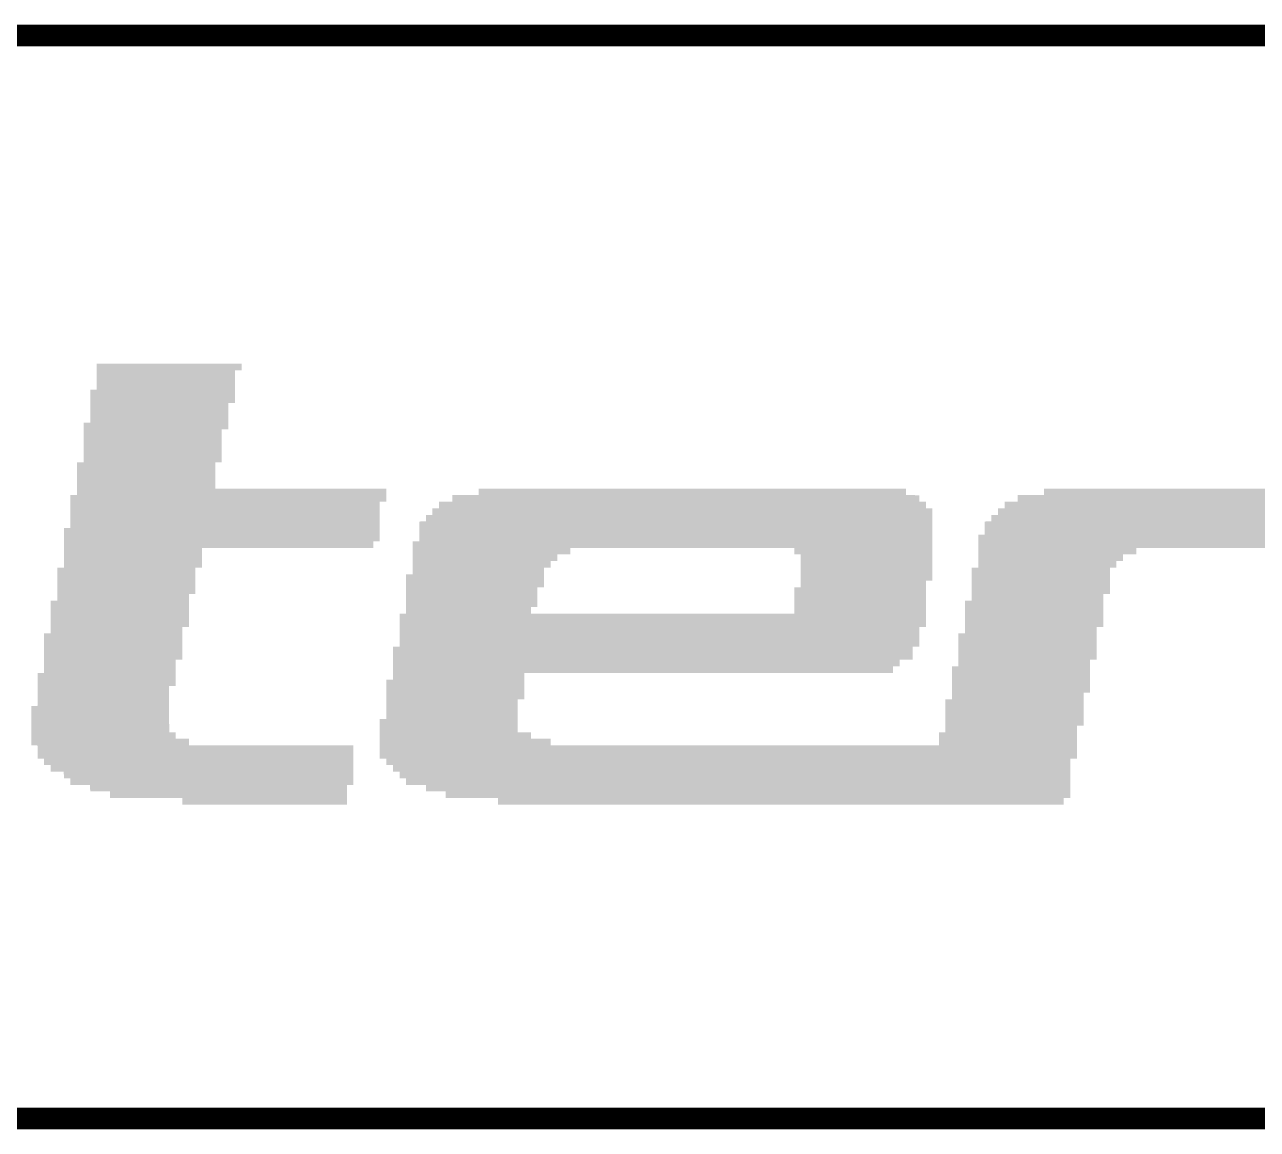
# Model space of a CAD drawing. Extents: x -0.1 to 52.1, y -0.1 to 28.5.
# Drawn here: x 6.825 to 10.757, y 24.965 to 28.489 of the extents above; entities that cross this region are included whole.
import ezdxf

# ---------------------------------------------------------------- set-up
doc = ezdxf.new("R2010")
doc.units = 0
doc.layers.add('08_ASSY2_GBR', color=7, linetype='CONTINUOUS')

msp = doc.modelspace()

# ---------------------------------------------------------------- linework, layer by layer
at = {"layer": '08_ASSY2_GBR', "const_width": 0.06909}
msp.add_lwpolyline([(16.66, 28.454), (0, 28.454), (0, 25), (16.66, 25)], dxfattribs=at)
at = {"layer": '08_ASSY2_GBR'}
for points in [[(7.055, 27.324148), (7.055014, 27.385852), (7.495988, 27.324148), (7.496, 27.385852)], [(7.055014, 27.386054), (7.055018, 27.406928), (7.51698, 27.386054), (7.517, 27.406928)], [(7.055014, 27.386), (7.055014, 27.386054), (7.516926, 27.386), (7.51698, 27.386054)], [(7.055014, 27.38598), (7.055014, 27.386), (7.496128, 27.38598), (7.516926, 27.386)], [(7.055014, 27.385852), (7.055014, 27.38598), (7.496, 27.385852), (7.496128, 27.38598)], [(7.055018, 27.406928), (7.05502, 27.406946), (7.517, 27.406928), (7.516982, 27.406946)], [(7.05502, 27.406946), (7.055054, 27.40698), (7.516982, 27.406946), (7.516946, 27.40698)], [(7.055054, 27.40698), (7.055074, 27.407), (7.516946, 27.40698), (7.055074, 27.407)], [(7.034012, 27.282054), (7.03402, 27.323946), (7.49598, 27.282054), (7.495988, 27.323946)], [(7.03402, 27.323946), (7.034074, 27.324), (7.495988, 27.323946), (7.495988, 27.324)], [(7.034074, 27.324), (7.054872, 27.32402), (7.495988, 27.324), (7.495988, 27.32402)], [(7.054872, 27.32402), (7.055, 27.324148), (7.495988, 27.32402), (7.495988, 27.324148)], [(7.034, 27.219148), (7.03401, 27.281852), (7.474984, 27.219148), (7.475, 27.281852)], [(7.03401, 27.282), (7.034012, 27.282054), (7.495926, 27.282), (7.49598, 27.282054)], [(7.03401, 27.28198), (7.03401, 27.282), (7.475128, 27.28198), (7.495926, 27.282)], [(7.03401, 27.281852), (7.03401, 27.28198), (7.475, 27.281852), (7.475128, 27.28198)], [(7.013016, 27.198054), (7.01302, 27.218946), (7.47498, 27.198054), (7.474984, 27.218946)], [(7.01302, 27.218946), (7.013074, 27.219), (7.474984, 27.218946), (7.474984, 27.219)], [(7.013074, 27.219), (7.033872, 27.21902), (7.474984, 27.219), (7.474984, 27.21902)], [(7.033872, 27.21902), (7.034, 27.219148), (7.474984, 27.21902), (7.474984, 27.219148)], [(7.013, 27.093148), (7.013016, 27.197852), (7.45398, 27.093148), (7.454, 27.197852)], [(7.013016, 27.198), (7.013016, 27.198054), (7.474926, 27.198), (7.47498, 27.198054)], [(7.013016, 27.19798), (7.013016, 27.198), (7.454128, 27.19798), (7.474926, 27.198)], [(7.013016, 27.197852), (7.013016, 27.19798), (7.454, 27.197852), (7.454128, 27.19798)], [(6.992004, 27.009128), (6.992018, 27.092852), (7.43302, 27.009128), (7.433, 27.092852)], [(6.992018, 27.092852), (6.99202, 27.092946), (7.433, 27.092852), (7.433094, 27.092946)], [(6.99202, 27.092946), (6.992054, 27.09298), (7.433094, 27.092946), (7.433128, 27.09298)], [(6.992054, 27.09298), (6.992074, 27.093), (7.433128, 27.09298), (7.453926, 27.093)], [(6.992074, 27.093), (7.012872, 27.09302), (7.453926, 27.093), (7.453946, 27.09302)], [(7.012872, 27.09302), (7.012906, 27.093054), (7.453946, 27.09302), (7.45398, 27.093054)], [(7.012906, 27.093054), (7.013, 27.093148), (7.45398, 27.093054), (7.45398, 27.093148)], [(6.971016, 26.967054), (6.97102, 26.987946), (7.97898, 26.967054), (7.978988, 26.987946)], [(6.97102, 26.987946), (6.971074, 26.988), (7.978988, 26.987946), (7.97899, 26.988)], [(6.971074, 26.988), (6.991872, 26.98802), (7.97899, 26.988), (7.97899, 26.98802)], [(6.991872, 26.98802), (6.992, 26.988148), (7.97899, 26.98802), (7.97899, 26.988148)], [(6.992, 26.988148), (6.992002, 27.008928), (7.97899, 26.988148), (7.979, 27.008928)], [(6.992002, 27.009), (6.992004, 27.009128), (7.433148, 27.009), (7.43302, 27.009128)], [(6.992002, 27.00898), (6.992002, 27.009), (7.978946, 27.00898), (7.433148, 27.009)], [(6.992002, 27.008928), (6.992002, 27.00898), (7.979, 27.008928), (7.978946, 27.00898)], [(8.189, 26.967148), (8.189018, 26.987926), (9.67902, 26.967148), (9.679, 26.987926)], [(8.189018, 26.987926), (8.18902, 26.987946), (9.679, 26.987926), (9.67898, 26.987946)], [(8.18902, 26.987946), (8.189054, 26.98798), (9.67898, 26.987946), (9.678946, 26.98798)], [(8.189054, 26.98798), (8.189074, 26.988), (9.678946, 26.98798), (9.637148, 26.988)], [(8.189074, 26.988), (8.272872, 26.98802), (9.637148, 26.988), (9.637128, 26.98802)], [(8.272872, 26.98802), (8.27298, 26.988128), (9.637128, 26.98802), (9.63702, 26.988128)], [(8.27298, 26.988128), (8.273, 26.988148), (9.63702, 26.988128), (9.63702, 26.988148)], [(8.273, 26.988148), (8.273018, 27.008926), (9.63702, 26.988148), (9.637, 27.008926)], [(8.273018, 27.008926), (8.27302, 27.008946), (9.637, 27.008926), (9.63698, 27.008946)], [(8.27302, 27.008946), (8.273054, 27.00898), (9.63698, 27.008946), (9.636946, 27.00898)], [(8.273054, 27.00898), (8.273074, 27.009), (9.636946, 27.00898), (8.273074, 27.009)], [(9.993, 26.967148), (9.99302, 26.987946), (11.50398, 26.967148), (11.503988, 26.987946)], [(9.99302, 26.987946), (9.993074, 26.988), (11.503988, 26.987946), (11.50399, 26.988)], [(9.993074, 26.988), (10.076872, 26.98802), (11.50399, 26.988), (11.50399, 26.98802)], [(10.076872, 26.98802), (10.077, 26.988148), (11.50399, 26.98802), (11.50399, 26.988148)], [(10.077, 26.988148), (10.077018, 27.008852), (11.50399, 26.988148), (11.504, 27.008852)], [(10.077018, 27.008852), (10.07702, 27.008946), (11.504, 27.008852), (11.504094, 27.008946)], [(10.07702, 27.008946), (10.077054, 27.00898), (11.504094, 27.008946), (11.504128, 27.00898)], [(10.077054, 27.00898), (10.077074, 27.009), (11.504128, 27.00898), (11.524926, 27.009)], [(6.971, 26.883148), (6.971014, 26.966852), (7.957986, 26.883148), (7.958, 26.966852)], [(6.971014, 26.96698), (6.971016, 26.967), (7.958128, 26.96698), (7.978926, 26.967)], [(6.971014, 26.966852), (6.971014, 26.96698), (7.958, 26.966852), (7.958128, 26.96698)], [(6.971016, 26.967), (6.971016, 26.967054), (7.978926, 26.967), (7.97898, 26.967054)], [(8.126, 26.925148), (8.126018, 26.945926), (9.720998, 26.925148), (9.721, 26.945926)], [(8.126018, 26.945926), (8.12602, 26.945946), (9.721, 26.945926), (9.72098, 26.945946)], [(8.12602, 26.945946), (8.126054, 26.94598), (9.72098, 26.945946), (9.720946, 26.94598)], [(8.126054, 26.94598), (8.126074, 26.946), (9.720946, 26.94598), (9.700148, 26.946)], [(8.126074, 26.946), (8.146872, 26.94602), (9.700148, 26.946), (9.700128, 26.94602)], [(8.146872, 26.94602), (8.14698, 26.946128), (9.700128, 26.94602), (9.70002, 26.946128)], [(8.14698, 26.946128), (8.147, 26.946148), (9.70002, 26.946128), (9.70002, 26.946148)], [(8.147, 26.946148), (8.147018, 26.966926), (9.70002, 26.946148), (9.7, 26.966926)], [(8.147018, 26.966926), (8.14702, 26.966946), (9.7, 26.966926), (9.69998, 26.966946)], [(8.14702, 26.966946), (8.147054, 26.96698), (9.69998, 26.966946), (9.699946, 26.96698)], [(8.147054, 26.96698), (8.147074, 26.967), (9.699946, 26.96698), (9.679148, 26.967)], [(8.147074, 26.967), (8.188872, 26.96702), (9.679148, 26.967), (9.679128, 26.96702)], [(8.188872, 26.96702), (8.18898, 26.967128), (9.679128, 26.96702), (9.67902, 26.967128)], [(8.18898, 26.967128), (8.189, 26.967148), (9.67902, 26.967128), (9.67902, 26.967148)], [(9.93, 26.925148), (9.93002, 26.945946), (11.482986, 26.925148), (11.482992, 26.945946)], [(9.93002, 26.945946), (9.930074, 26.946), (11.482992, 26.945946), (11.482992, 26.946)], [(9.930074, 26.946), (9.950872, 26.94602), (11.482992, 26.946), (11.482992, 26.94602)], [(9.950872, 26.94602), (9.951, 26.946148), (11.482992, 26.94602), (11.482992, 26.946148)], [(9.951, 26.946148), (9.951018, 26.966852), (11.482992, 26.946148), (11.483, 26.966852)], [(9.951018, 26.966852), (9.95102, 26.966946), (11.483, 26.966852), (11.483094, 26.966946)], [(9.95102, 26.966946), (9.951054, 26.96698), (11.483094, 26.966946), (11.483128, 26.96698)], [(9.951054, 26.96698), (9.951074, 26.967), (11.483128, 26.96698), (11.503926, 26.967)], [(9.951074, 26.967), (9.992872, 26.96702), (11.503926, 26.967), (11.503946, 26.96702)], [(9.992872, 26.96702), (9.992906, 26.967054), (11.503946, 26.96702), (11.50398, 26.967054)], [(9.992906, 26.967054), (9.993, 26.967148), (11.50398, 26.967054), (11.50398, 26.967148)], [(8.084, 26.841148), (8.08402, 26.903946), (9.72099, 26.841148), (9.720996, 26.903946)], [(8.08402, 26.903946), (8.084074, 26.904), (9.720996, 26.903946), (9.720996, 26.904)], [(8.084074, 26.904), (8.104872, 26.90402), (9.720996, 26.904), (9.720996, 26.90402)], [(8.104872, 26.90402), (8.105, 26.904148), (9.720996, 26.90402), (9.720996, 26.904148)], [(8.105, 26.904148), (8.10502, 26.924946), (9.720996, 26.904148), (9.720998, 26.924946)], [(8.10502, 26.924946), (8.105074, 26.925), (9.720998, 26.924946), (9.720998, 26.925)], [(8.105074, 26.925), (8.125872, 26.92502), (9.720998, 26.925), (9.720998, 26.92502)], [(8.125872, 26.92502), (8.126, 26.925148), (9.720998, 26.92502), (9.720998, 26.925148)], [(9.888, 26.862148), (9.888018, 26.903852), (11.46198, 26.862148), (11.462, 26.903852)], [(9.888018, 26.903852), (9.88802, 26.903946), (11.462, 26.903852), (11.462094, 26.903946)], [(9.88802, 26.903946), (9.888054, 26.90398), (11.462094, 26.903946), (11.462128, 26.90398)], [(9.888054, 26.90398), (9.888074, 26.904), (11.462128, 26.90398), (11.482926, 26.904)], [(9.888074, 26.904), (9.908872, 26.90402), (11.482926, 26.904), (11.482946, 26.90402)], [(9.908872, 26.90402), (9.908906, 26.904054), (11.482946, 26.90402), (11.48298, 26.904054)], [(9.908906, 26.904054), (9.909, 26.904148), (11.48298, 26.904054), (11.48298, 26.904148)], [(9.909, 26.904148), (9.90902, 26.924946), (11.48298, 26.904148), (11.482986, 26.924946)], [(9.90902, 26.924946), (9.909074, 26.925), (11.482986, 26.924946), (11.482986, 26.925)], [(9.909074, 26.925), (9.929872, 26.92502), (11.482986, 26.925), (11.482986, 26.92502)], [(9.929872, 26.92502), (9.93, 26.925148), (11.482986, 26.92502), (11.482986, 26.925148)], [(6.950012, 26.841054), (6.95002, 26.882946), (7.95798, 26.841054), (7.957986, 26.882946)], [(6.95002, 26.882946), (6.950074, 26.883), (7.957986, 26.882946), (7.957986, 26.883)], [(6.950074, 26.883), (6.970872, 26.88302), (7.957986, 26.883), (7.957986, 26.88302)], [(6.970872, 26.88302), (6.971, 26.883148), (7.957986, 26.88302), (7.957986, 26.883148)], [(9.867012, 26.820054), (9.867018, 26.861852), (11.44098, 26.820054), (11.441, 26.861852)], [(9.867018, 26.861852), (9.86702, 26.861946), (11.441, 26.861852), (11.441094, 26.861946)], [(9.86702, 26.861946), (9.867054, 26.86198), (11.441094, 26.861946), (11.441128, 26.86198)], [(9.867054, 26.86198), (9.867074, 26.862), (11.441128, 26.86198), (11.461926, 26.862)], [(9.867074, 26.862), (9.887872, 26.86202), (11.461926, 26.862), (11.461946, 26.86202)], [(9.887872, 26.86202), (9.887906, 26.862054), (11.461946, 26.86202), (11.46198, 26.862054)], [(9.887906, 26.862054), (9.888, 26.862148), (11.46198, 26.862054), (11.46198, 26.862148)], [(6.95, 26.757148), (6.950008, 26.819852), (7.39098, 26.757148), (7.391, 26.819852)], [(6.950008, 26.82), (6.95001, 26.820054), (7.936926, 26.82), (7.93698, 26.820054)], [(6.950008, 26.81998), (6.950008, 26.82), (7.391128, 26.81998), (7.936926, 26.82)], [(6.950008, 26.819852), (6.950008, 26.81998), (7.391, 26.819852), (7.391128, 26.81998)], [(6.95001, 26.820054), (6.950012, 26.840852), (7.93698, 26.820054), (7.937, 26.840852)], [(6.950012, 26.841), (6.950012, 26.841054), (7.957926, 26.841), (7.95798, 26.841054)], [(6.950012, 26.84098), (6.950012, 26.841), (7.937128, 26.84098), (7.957926, 26.841)], [(6.950012, 26.840852), (6.950012, 26.84098), (7.937, 26.840852), (7.937128, 26.84098)], [(8.063012, 26.799054), (8.063014, 26.819852), (8.56598, 26.799054), (8.566, 26.819852)], [(8.063014, 26.81998), (8.063016, 26.82), (8.566128, 26.81998), (9.279852, 26.82)], [(8.063014, 26.819852), (8.063014, 26.81998), (8.566, 26.819852), (8.566128, 26.81998)], [(8.063016, 26.82), (8.06302, 26.840946), (9.720988, 26.82), (9.72099, 26.840946)], [(8.06302, 26.840946), (8.063074, 26.841), (9.72099, 26.840946), (9.72099, 26.841)], [(8.063074, 26.841), (8.083872, 26.84102), (9.72099, 26.841), (9.72099, 26.84102)], [(8.083872, 26.84102), (8.084, 26.841148), (9.72099, 26.84102), (9.72099, 26.841148)], [(9.27998, 26.819872), (9.279852, 26.82), (9.720988, 26.819872), (9.720988, 26.82)], [(9.28, 26.799074), (9.27998, 26.819872), (9.720986, 26.799074), (9.720988, 26.819872)], [(9.867006, 26.799054), (9.86701, 26.819852), (10.37098, 26.799054), (10.371, 26.819852)], [(9.86701, 26.82), (9.867012, 26.820054), (11.440926, 26.82), (11.44098, 26.820054)], [(9.86701, 26.81998), (9.86701, 26.82), (10.371128, 26.81998), (11.084852, 26.82)], [(9.86701, 26.819852), (9.86701, 26.81998), (10.371, 26.819852), (10.371128, 26.81998)], [(8.063006, 26.778054), (8.06301, 26.798852), (8.52398, 26.778054), (8.524, 26.798852)], [(8.06301, 26.799), (8.063012, 26.799054), (8.565926, 26.799), (8.56598, 26.799054)], [(8.06301, 26.79898), (8.06301, 26.799), (8.524128, 26.79898), (8.565926, 26.799)], [(8.06301, 26.798852), (8.06301, 26.79898), (8.524, 26.798852), (8.524128, 26.79898)], [(9.280054, 26.79902), (9.28, 26.799074), (9.720986, 26.79902), (9.720986, 26.799074)], [(9.300852, 26.799), (9.280054, 26.79902), (9.720986, 26.799), (9.720986, 26.79902)], [(9.30098, 26.798872), (9.300852, 26.799), (9.720986, 26.798872), (9.720986, 26.799)], [(9.300998, 26.715054), (9.30098, 26.798872), (9.72098, 26.715054), (9.720986, 26.798872)], [(9.867002, 26.778054), (9.867006, 26.798852), (10.32898, 26.778054), (10.329, 26.798852)], [(9.867006, 26.799), (9.867006, 26.799054), (10.370926, 26.799), (10.37098, 26.799054)], [(9.867006, 26.79898), (9.867006, 26.799), (10.329128, 26.79898), (10.370926, 26.799)], [(9.867006, 26.798852), (9.867006, 26.79898), (10.329, 26.798852), (10.329128, 26.79898)], [(6.929002, 26.673054), (6.929018, 26.756852), (7.36998, 26.673054), (7.37, 26.756852)], [(6.929018, 26.756852), (6.92902, 26.756946), (7.37, 26.756852), (7.370094, 26.756946)], [(6.92902, 26.756946), (6.929054, 26.75698), (7.370094, 26.756946), (7.370128, 26.75698)], [(6.929054, 26.75698), (6.929074, 26.757), (7.370128, 26.75698), (7.390926, 26.757)], [(6.929074, 26.757), (6.949872, 26.75702), (7.390926, 26.757), (7.390946, 26.75702)], [(6.949872, 26.75702), (6.949906, 26.757054), (7.390946, 26.75702), (7.39098, 26.757054)], [(6.949906, 26.757054), (6.95, 26.757148), (7.39098, 26.757054), (7.39098, 26.757148)], [(8.063, 26.736148), (8.063002, 26.756852), (8.481992, 26.736148), (8.482, 26.756852)], [(8.063002, 26.757054), (8.063006, 26.777852), (8.50298, 26.757054), (8.503, 26.777852)], [(8.063002, 26.757), (8.063002, 26.757054), (8.502926, 26.757), (8.50298, 26.757054)], [(8.063002, 26.75698), (8.063002, 26.757), (8.482128, 26.75698), (8.502926, 26.757)], [(8.063002, 26.756852), (8.063002, 26.75698), (8.482, 26.756852), (8.482128, 26.75698)], [(8.063006, 26.778), (8.063006, 26.778054), (8.523926, 26.778), (8.52398, 26.778054)], [(8.063006, 26.77798), (8.063006, 26.778), (8.503128, 26.77798), (8.523926, 26.778)], [(8.063006, 26.777852), (8.063006, 26.77798), (8.503, 26.777852), (8.503128, 26.77798)], [(9.846002, 26.673054), (9.846018, 26.756852), (10.28698, 26.673054), (10.287, 26.756852)], [(9.846018, 26.756852), (9.84602, 26.756946), (10.287, 26.756852), (10.287094, 26.756946)], [(9.84602, 26.756946), (9.846054, 26.75698), (10.287094, 26.756946), (10.287128, 26.75698)], [(9.846054, 26.75698), (9.846074, 26.757), (10.287128, 26.75698), (10.307926, 26.757)], [(9.846074, 26.757), (9.866872, 26.75702), (10.307926, 26.757), (10.307946, 26.75702)], [(9.866872, 26.75702), (9.866906, 26.757054), (10.307946, 26.75702), (10.30798, 26.757054)], [(9.866906, 26.757054), (9.867, 26.757148), (10.30798, 26.757054), (10.30798, 26.757148)], [(9.867, 26.757148), (9.867002, 26.777852), (10.30798, 26.757148), (10.308, 26.777852)], [(9.867002, 26.778), (9.867002, 26.778054), (10.328926, 26.778), (10.32898, 26.778054)], [(9.867002, 26.77798), (9.867002, 26.778), (10.308128, 26.77798), (10.328926, 26.778)], [(9.867002, 26.777852), (9.867002, 26.77798), (10.308, 26.777852), (10.308128, 26.77798)], [(8.042012, 26.694054), (8.04202, 26.735946), (8.48198, 26.694054), (8.481992, 26.735946)], [(8.04202, 26.735946), (8.042074, 26.736), (8.481992, 26.735946), (8.481992, 26.736)], [(8.042074, 26.736), (8.062872, 26.73602), (8.481992, 26.736), (8.481992, 26.73602)], [(8.062872, 26.73602), (8.063, 26.736148), (8.481992, 26.73602), (8.481992, 26.736148)], [(9.300998, 26.715), (9.300998, 26.715054), (9.720926, 26.715), (9.72098, 26.715054)], [(9.300998, 26.71498), (9.300998, 26.715), (9.700128, 26.71498), (9.720926, 26.715)], [(9.300998, 26.714852), (9.300998, 26.71498), (9.7, 26.714852), (9.700128, 26.71498)], [(9.301, 26.694148), (9.300998, 26.714852), (9.699996, 26.694148), (9.7, 26.714852)], [(6.929, 26.652148), (6.929002, 26.672852), (7.348996, 26.652148), (7.349, 26.672852)], [(6.929002, 26.673), (6.929002, 26.673054), (7.369926, 26.673), (7.36998, 26.673054)], [(6.929002, 26.67298), (6.929002, 26.673), (7.349128, 26.67298), (7.369926, 26.673)], [(6.929002, 26.672852), (6.929002, 26.67298), (7.349, 26.672852), (7.349128, 26.67298)], [(8.042002, 26.631054), (8.042012, 26.693852), (8.46098, 26.631054), (8.461, 26.693852)], [(8.042012, 26.694), (8.042012, 26.694054), (8.481926, 26.694), (8.48198, 26.694054)], [(8.042012, 26.69398), (8.042012, 26.694), (8.461128, 26.69398), (8.481926, 26.694)], [(8.042012, 26.693852), (8.042012, 26.69398), (8.461, 26.693852), (8.461128, 26.69398)], [(9.28, 26.610128), (9.28002, 26.693946), (9.69998, 26.610128), (9.699996, 26.693946)], [(9.28002, 26.693946), (9.280074, 26.694), (9.699996, 26.693946), (9.699996, 26.694)], [(9.280074, 26.694), (9.300872, 26.69402), (9.699996, 26.694), (9.699996, 26.69402)], [(9.300872, 26.69402), (9.301, 26.694148), (9.699996, 26.69402), (9.699996, 26.694148)], [(9.846, 26.652148), (9.846002, 26.672852), (10.265996, 26.652148), (10.266, 26.672852)], [(9.846002, 26.673), (9.846002, 26.673054), (10.286926, 26.673), (10.28698, 26.673054)], [(9.846002, 26.67298), (9.846002, 26.673), (10.266128, 26.67298), (10.286926, 26.673)], [(9.846002, 26.672852), (9.846002, 26.67298), (10.266, 26.672852), (10.266128, 26.67298)], [(6.908002, 26.568054), (6.90802, 26.651946), (7.34898, 26.568054), (7.348996, 26.651946)], [(6.90802, 26.651946), (6.908074, 26.652), (7.348996, 26.651946), (7.348996, 26.652)], [(6.908074, 26.652), (6.928872, 26.65202), (7.348996, 26.652), (7.348996, 26.65202)], [(6.928872, 26.65202), (6.929, 26.652148), (7.348996, 26.65202), (7.348996, 26.652148)], [(8.042, 26.610148), (8.042002, 26.630852), (8.44002, 26.610148), (8.44, 26.630852)], [(8.042002, 26.631), (8.042002, 26.631054), (8.460926, 26.631), (8.46098, 26.631054)], [(8.042002, 26.63098), (8.042002, 26.631), (8.440128, 26.63098), (8.460926, 26.631)], [(8.042002, 26.630852), (8.042002, 26.63098), (8.44, 26.630852), (8.440128, 26.63098)], [(9.825002, 26.568054), (9.82502, 26.651946), (10.26598, 26.568054), (10.265996, 26.651946)], [(9.82502, 26.651946), (9.825074, 26.652), (10.265996, 26.651946), (10.265996, 26.652)], [(9.825074, 26.652), (9.845872, 26.65202), (10.265996, 26.652), (10.265996, 26.65202)], [(9.845872, 26.65202), (9.846, 26.652148), (10.265996, 26.65202), (10.265996, 26.652148)], [(8.021012, 26.568054), (8.02102, 26.609946), (9.69998, 26.568054), (9.69998, 26.609946)], [(8.02102, 26.609946), (8.021054, 26.60998), (9.69998, 26.609946), (9.69998, 26.60998)], [(8.021054, 26.60998), (8.021074, 26.61), (9.69998, 26.60998), (9.69998, 26.61)], [(8.021074, 26.61), (8.041872, 26.61002), (8.440148, 26.61), (8.440128, 26.61002)], [(8.041872, 26.61002), (8.04198, 26.610128), (8.440128, 26.61002), (8.44002, 26.610128)], [(8.04198, 26.610128), (8.042, 26.610148), (8.44002, 26.610128), (8.44002, 26.610148)], [(9.279872, 26.61), (9.28, 26.610128), (9.69998, 26.61), (9.69998, 26.610128)], [(6.887006, 26.463054), (6.88702, 26.546946), (7.32798, 26.463054), (7.327996, 26.546946)], [(6.88702, 26.546946), (6.887074, 26.547), (7.327996, 26.546946), (7.327996, 26.547)], [(6.887074, 26.547), (6.907872, 26.54702), (7.327996, 26.547), (7.327996, 26.54702)], [(6.907872, 26.54702), (6.908, 26.547148), (7.327996, 26.54702), (7.327996, 26.547148)], [(6.908, 26.547148), (6.908002, 26.567852), (7.327996, 26.547148), (7.328, 26.567852)], [(6.908002, 26.568), (6.908002, 26.568054), (7.348926, 26.568), (7.34898, 26.568054)], [(6.908002, 26.56798), (6.908002, 26.568), (7.328128, 26.56798), (7.348926, 26.568)], [(6.908002, 26.567852), (6.908002, 26.56798), (7.328, 26.567852), (7.328128, 26.56798)], [(8.021, 26.505148), (8.02101, 26.567852), (9.67898, 26.505148), (9.679, 26.567852)], [(8.02101, 26.568), (8.021012, 26.568054), (9.699926, 26.568), (9.69998, 26.568054)], [(8.02101, 26.56798), (8.02101, 26.568), (9.679128, 26.56798), (9.699926, 26.568)], [(8.02101, 26.567852), (8.02101, 26.56798), (9.679, 26.567852), (9.679128, 26.56798)], [(9.804002, 26.463054), (9.80402, 26.546946), (10.24498, 26.463054), (10.244996, 26.546946)], [(9.80402, 26.546946), (9.804074, 26.547), (10.244996, 26.546946), (10.244996, 26.547)], [(9.804074, 26.547), (9.824872, 26.54702), (10.244996, 26.547), (10.244996, 26.54702)], [(9.824872, 26.54702), (9.825, 26.547148), (10.244996, 26.54702), (10.244996, 26.547148)], [(9.825, 26.547148), (9.825002, 26.567852), (10.244996, 26.547148), (10.245, 26.567852)], [(9.825002, 26.568), (9.825002, 26.568054), (10.265926, 26.568), (10.26598, 26.568054)], [(9.825002, 26.56798), (9.825002, 26.568), (10.245128, 26.56798), (10.265926, 26.568)], [(9.825002, 26.567852), (9.825002, 26.56798), (10.245, 26.567852), (10.245128, 26.56798)], [(8.00002, 26.504946), (8.000054, 26.50498), (9.658094, 26.504946), (9.658128, 26.50498)], [(8.00002, 26.504852), (8.00002, 26.504946), (9.658, 26.504852), (9.658094, 26.504946)], [(8.00002, 26.463054), (8.00002, 26.504852), (9.65798, 26.463054), (9.658, 26.504852)], [(8.000054, 26.50498), (8.000074, 26.505), (9.658128, 26.50498), (9.678926, 26.505)], [(8.000074, 26.505), (8.020872, 26.50502), (9.678926, 26.505), (9.678946, 26.50502)], [(8.020872, 26.50502), (8.020906, 26.505054), (9.678946, 26.50502), (9.67898, 26.505054)], [(8.020906, 26.505054), (8.021, 26.505148), (9.67898, 26.505054), (9.67898, 26.505148)], [(6.887, 26.421148), (6.887006, 26.462852), (7.30699, 26.421148), (7.307, 26.462852)], [(6.887006, 26.463), (6.887006, 26.463054), (7.327926, 26.463), (7.32798, 26.463054)], [(6.887006, 26.46298), (6.887006, 26.463), (7.307128, 26.46298), (7.327926, 26.463)], [(6.887006, 26.462852), (6.887006, 26.46298), (7.307, 26.462852), (7.307128, 26.46298)], [(8.00002, 26.463), (8.00002, 26.463054), (9.657926, 26.463), (9.65798, 26.463054)], [(8.00002, 26.46298), (8.00002, 26.463), (9.616128, 26.46298), (9.657926, 26.463)], [(8.00002, 26.462852), (8.00002, 26.46298), (9.616, 26.462852), (9.616128, 26.46298)], [(8.00002, 26.442054), (8.00002, 26.462852), (9.61598, 26.442054), (9.616, 26.462852)], [(8.00002, 26.442), (8.00002, 26.442054), (9.615926, 26.442), (9.61598, 26.442054)], [(8.00002, 26.44198), (8.00002, 26.442), (9.595128, 26.44198), (9.615926, 26.442)], [(8.00002, 26.441852), (8.00002, 26.44198), (9.595, 26.441852), (9.595128, 26.44198)], [(8.00002, 26.421054), (8.00002, 26.441852), (9.59498, 26.421054), (9.595, 26.441852)], [(9.783002, 26.358054), (9.78302, 26.441946), (10.22398, 26.358054), (10.223996, 26.441946)], [(9.78302, 26.441946), (9.783074, 26.442), (10.223996, 26.441946), (10.223996, 26.442)], [(9.783074, 26.442), (9.803872, 26.44202), (10.223996, 26.442), (10.223996, 26.44202)], [(9.803872, 26.44202), (9.804, 26.442148), (10.223996, 26.44202), (10.223996, 26.442148)], [(9.804, 26.442148), (9.804002, 26.462852), (10.223996, 26.442148), (10.224, 26.462852)], [(9.804002, 26.463), (9.804002, 26.463054), (10.244926, 26.463), (10.24498, 26.463054)], [(9.804002, 26.46298), (9.804002, 26.463), (10.224128, 26.46298), (10.244926, 26.463)], [(9.804002, 26.462852), (9.804002, 26.46298), (10.224, 26.462852), (10.224128, 26.46298)], [(6.866012, 26.379054), (6.86602, 26.420946), (7.30698, 26.379054), (7.306988, 26.420946)], [(6.86602, 26.420946), (6.866074, 26.421), (7.306988, 26.420946), (7.30699, 26.421)], [(6.866074, 26.421), (6.886872, 26.42102), (7.30699, 26.421), (7.30699, 26.42102)], [(6.886872, 26.42102), (6.887, 26.421148), (7.30699, 26.42102), (7.30699, 26.421148)], [(7.97901, 26.337054), (7.97902, 26.399946), (8.41898, 26.337054), (8.418994, 26.399946)], [(7.97902, 26.399946), (7.979074, 26.4), (8.418994, 26.399946), (8.418994, 26.4)], [(7.979074, 26.4), (7.999872, 26.40002), (8.418994, 26.4), (8.418994, 26.40002)], [(7.999872, 26.40002), (8, 26.400148), (8.418994, 26.40002), (8.418994, 26.400148)], [(8, 26.400148), (8.000018, 26.420852), (8.418994, 26.400148), (8.419, 26.420852)], [(8.000018, 26.42098), (8.00002, 26.421), (8.419128, 26.42098), (9.594926, 26.421)], [(8.000018, 26.420852), (8.000018, 26.42098), (8.419, 26.420852), (8.419128, 26.42098)], [(8.00002, 26.421), (8.00002, 26.421054), (9.594926, 26.421), (9.59498, 26.421054)], [(6.866, 26.316148), (6.86601, 26.378852), (7.28601, 26.316148), (7.286, 26.378852)], [(6.86601, 26.379), (6.866012, 26.379054), (7.306926, 26.379), (7.30698, 26.379054)], [(6.86601, 26.37898), (6.86601, 26.379), (7.286128, 26.37898), (7.306926, 26.379)], [(6.86601, 26.378852), (6.86601, 26.37898), (7.286, 26.378852), (7.286128, 26.37898)], [(9.783, 26.337148), (9.783002, 26.357852), (10.202996, 26.337148), (10.203, 26.357852)], [(9.783002, 26.358), (9.783002, 26.358054), (10.223926, 26.358), (10.22398, 26.358054)], [(9.783002, 26.35798), (9.783002, 26.358), (10.203128, 26.35798), (10.223926, 26.358)], [(9.783002, 26.357852), (9.783002, 26.35798), (10.203, 26.357852), (10.203128, 26.35798)], [(6.846006, 26.232128), (6.84602, 26.315946), (7.28602, 26.232128), (7.28601, 26.315946)], [(6.84602, 26.315946), (6.846074, 26.316), (7.28601, 26.315946), (7.28601, 26.316)], [(6.846074, 26.316), (6.865872, 26.31602), (7.28601, 26.316), (7.28601, 26.31602)], [(6.865872, 26.31602), (6.866, 26.316148), (7.28601, 26.31602), (7.28601, 26.316148)], [(7.979, 26.274148), (7.979008, 26.336852), (8.398012, 26.274148), (8.398, 26.336852)], [(7.979008, 26.337), (7.97901, 26.337054), (8.418926, 26.337), (8.41898, 26.337054)], [(7.979008, 26.33698), (7.979008, 26.337), (8.398128, 26.33698), (8.418926, 26.337)], [(7.979008, 26.336852), (7.979008, 26.33698), (8.398, 26.336852), (8.398128, 26.33698)], [(9.762002, 26.253054), (9.76202, 26.336946), (10.20298, 26.253054), (10.202996, 26.336946)], [(9.76202, 26.336946), (9.762074, 26.337), (10.202996, 26.336946), (10.202996, 26.337)], [(9.762074, 26.337), (9.782872, 26.33702), (10.202996, 26.337), (10.202996, 26.33702)], [(9.782872, 26.33702), (9.783, 26.337148), (10.202996, 26.33702), (10.202996, 26.337148)], [(7.95802, 26.273946), (7.958074, 26.274), (8.398014, 26.273946), (8.398014, 26.274)], [(7.95802, 26.232128), (7.95802, 26.273946), (8.39802, 26.232128), (8.398014, 26.273946)], [(7.958074, 26.274), (7.978872, 26.27402), (8.398014, 26.274), (8.398012, 26.27402)], [(7.978872, 26.27402), (7.979, 26.274148), (8.398012, 26.27402), (8.398012, 26.274148)], [(6.846002, 26.211128), (6.846006, 26.231926), (7.30702, 26.211128), (7.307, 26.231926)], [(6.846006, 26.232), (6.846006, 26.232128), (7.286148, 26.232), (7.28602, 26.232128)], [(6.846006, 26.23198), (6.846006, 26.232), (7.306946, 26.23198), (7.286148, 26.232)], [(6.846006, 26.231926), (6.846006, 26.23198), (7.307, 26.231926), (7.306946, 26.23198)], [(7.95802, 26.232), (7.95802, 26.232128), (8.398148, 26.232), (8.39802, 26.232128)], [(7.95802, 26.23198), (7.95802, 26.232), (8.439946, 26.23198), (8.398148, 26.232)], [(7.95802, 26.231926), (7.95802, 26.23198), (8.44, 26.231926), (8.439946, 26.23198)], [(7.95802, 26.211128), (7.95802, 26.231926), (8.44002, 26.211128), (8.44, 26.231926)], [(9.74202, 26.231946), (9.742074, 26.232), (10.182, 26.231946), (10.182, 26.232)], [(9.74202, 26.190128), (9.74202, 26.231946), (10.182, 26.190128), (10.182, 26.231946)], [(9.742074, 26.232), (9.761872, 26.23202), (10.182, 26.232), (10.182, 26.23202)], [(9.761872, 26.23202), (9.762, 26.232148), (10.182, 26.23202), (10.182, 26.232148)], [(9.762, 26.232148), (9.762002, 26.252852), (10.182, 26.232148), (10.182, 26.252852)], [(9.762002, 26.253), (9.762002, 26.253054), (10.202926, 26.253), (10.20298, 26.253054)], [(9.762002, 26.25298), (9.762002, 26.253), (10.182128, 26.25298), (10.202926, 26.253)], [(9.762002, 26.252852), (9.762002, 26.25298), (10.182, 26.252852), (10.182128, 26.25298)], [(6.846, 26.190128), (6.846002, 26.210926), (7.34902, 26.190128), (7.349, 26.210926)], [(6.846002, 26.211), (6.846002, 26.211128), (7.307148, 26.211), (7.30702, 26.211128)], [(6.846002, 26.21098), (6.846002, 26.211), (7.348946, 26.21098), (7.307148, 26.211)], [(6.846002, 26.210926), (6.846002, 26.21098), (7.349, 26.210926), (7.348946, 26.21098)], [(7.95802, 26.211), (7.95802, 26.211128), (8.440148, 26.211), (8.44002, 26.211128)], [(7.95802, 26.21098), (7.95802, 26.211), (8.502946, 26.21098), (8.440148, 26.211)], [(7.95802, 26.210926), (7.95802, 26.21098), (8.503, 26.210926), (8.502946, 26.21098)], [(7.95802, 26.190128), (7.95802, 26.210926), (8.50302, 26.190128), (8.503, 26.210926)], [(6.846, 26.190074), (6.846, 26.190128), (7.349074, 26.190074), (7.34902, 26.190128)], [(6.846054, 26.19002), (6.846, 26.190074), (7.349128, 26.19002), (7.349074, 26.190074)], [(6.865852, 26.19), (6.846054, 26.19002), (7.349148, 26.19), (7.349128, 26.19002)], [(6.865872, 26.18998), (6.865852, 26.19), (7.873946, 26.18998), (7.349148, 26.19)], [(6.865926, 26.189926), (6.865872, 26.18998), (7.874, 26.189926), (7.873946, 26.18998)], [(6.86598, 26.189872), (6.865926, 26.189926), (7.873998, 26.189872), (7.874, 26.189926)], [(6.866, 26.148074), (6.86598, 26.189872), (7.873992, 26.148074), (7.873998, 26.189872)], [(7.95802, 26.19), (7.95802, 26.190128), (8.503148, 26.19), (8.50302, 26.190128)], [(7.95802, 26.18998), (7.95802, 26.19), (10.182, 26.18998), (10.182, 26.19)], [(7.95802, 26.148054), (7.95802, 26.18998), (10.18198, 26.148054), (10.182, 26.18998)], [(9.741892, 26.19), (9.74202, 26.190128), (10.182, 26.19), (10.182, 26.190128)], [(6.866054, 26.14802), (6.866, 26.148074), (7.873992, 26.14802), (7.873992, 26.148074)], [(6.886852, 26.148), (6.866054, 26.14802), (7.873992, 26.148), (7.873992, 26.14802)], [(6.88698, 26.147872), (6.886852, 26.148), (7.873992, 26.147872), (7.873992, 26.148)], [(6.887, 26.127074), (6.88698, 26.147872), (7.87399, 26.127074), (7.873992, 26.147872)], [(6.887054, 26.12702), (6.887, 26.127074), (7.87399, 26.12702), (7.87399, 26.127074)], [(6.907852, 26.127), (6.887054, 26.12702), (7.87399, 26.127), (7.87399, 26.12702)], [(6.90798, 26.126872), (6.907852, 26.127), (7.873988, 26.126872), (7.87399, 26.127)], [(6.908, 26.106074), (6.90798, 26.126872), (7.873986, 26.106074), (7.873988, 26.126872)], [(7.958074, 26.148), (7.95802, 26.148054), (10.181926, 26.148), (10.18198, 26.148054)], [(7.978872, 26.14798), (7.978852, 26.148), (10.161128, 26.14798), (10.181926, 26.148)], [(7.97898, 26.147872), (7.978872, 26.14798), (10.16102, 26.147872), (10.161128, 26.14798)], [(7.978982, 26.147852), (7.97898, 26.147872), (10.161, 26.147852), (10.16102, 26.147872)], [(7.979, 26.127074), (7.978982, 26.147852), (10.160996, 26.127074), (10.161, 26.147852)], [(7.979054, 26.12702), (7.979, 26.127074), (10.160996, 26.12702), (10.160996, 26.127074)], [(7.999852, 26.127), (7.979054, 26.12702), (10.160996, 26.127), (10.160996, 26.12702)], [(7.99998, 26.126872), (7.999852, 26.127), (10.160996, 26.126872), (10.160996, 26.127)], [(8, 26.106074), (7.99998, 26.126872), (10.160992, 26.106074), (10.160996, 26.126872)], [(6.908054, 26.10602), (6.908, 26.106074), (7.873986, 26.10602), (7.873986, 26.106074)], [(6.949852, 26.106), (6.908054, 26.10602), (7.873986, 26.106), (7.873986, 26.10602)], [(6.94998, 26.105872), (6.949852, 26.106), (7.873986, 26.105872), (7.873986, 26.106)], [(6.95, 26.085074), (6.94998, 26.105872), (7.873982, 26.085074), (7.873986, 26.105872)], [(6.950054, 26.08502), (6.95, 26.085074), (7.873982, 26.08502), (7.873982, 26.085074)], [(6.970852, 26.085), (6.950054, 26.08502), (7.873982, 26.085), (7.873982, 26.08502)], [(6.97098, 26.084872), (6.970852, 26.085), (7.873982, 26.084872), (7.873982, 26.085)], [(6.971, 26.064074), (6.97098, 26.084872), (7.87398, 26.064074), (7.873982, 26.084872)], [(8.000054, 26.10602), (8, 26.106074), (10.160992, 26.10602), (10.160992, 26.106074)], [(8.020852, 26.106), (8.000054, 26.10602), (10.160992, 26.106), (10.160992, 26.10602)], [(8.02098, 26.105872), (8.020852, 26.106), (10.160992, 26.105872), (10.160992, 26.106)], [(8.021, 26.085074), (8.02098, 26.105872), (10.16099, 26.085074), (10.160992, 26.105872)], [(8.021054, 26.08502), (8.021, 26.085074), (10.16099, 26.08502), (10.16099, 26.085074)], [(8.041852, 26.085), (8.021054, 26.08502), (10.16099, 26.085), (10.16099, 26.08502)], [(8.04198, 26.084872), (8.041852, 26.085), (10.160988, 26.084872), (10.16099, 26.085)], [(8.042, 26.064074), (8.04198, 26.084872), (10.160986, 26.064074), (10.160988, 26.084872)], [(6.97102, 26.064054), (6.971, 26.064074), (7.87398, 26.064054), (7.87398, 26.064074)], [(6.971054, 26.06402), (6.97102, 26.064054), (7.873946, 26.06402), (7.87398, 26.064054)], [(7.033852, 26.064), (6.971054, 26.06402), (7.873926, 26.064), (7.873946, 26.06402)], [(7.033872, 26.06398), (7.033852, 26.064), (7.853128, 26.06398), (7.873926, 26.064)], [(7.03398, 26.063872), (7.033872, 26.06398), (7.85302, 26.063872), (7.853128, 26.06398)], [(7.033982, 26.063852), (7.03398, 26.063872), (7.853, 26.063852), (7.85302, 26.063872)], [(7.034, 26.043074), (7.033982, 26.063852), (7.852992, 26.043074), (7.853, 26.063852)], [(7.034054, 26.04302), (7.034, 26.043074), (7.852992, 26.04302), (7.852992, 26.043074)], [(7.096852, 26.043), (7.034054, 26.04302), (7.852992, 26.043), (7.852992, 26.04302)], [(7.09698, 26.042872), (7.096852, 26.043), (7.852992, 26.042872), (7.852992, 26.043)], [(7.097, 26.022074), (7.09698, 26.042872), (7.852986, 26.022074), (7.852992, 26.042872)], [(8.042054, 26.06402), (8.042, 26.064074), (10.160986, 26.06402), (10.160986, 26.064074)], [(8.104852, 26.064), (8.042054, 26.06402), (10.160986, 26.064), (10.160986, 26.06402)], [(8.10498, 26.063872), (8.104852, 26.064), (10.160986, 26.063872), (10.160986, 26.064)], [(8.105, 26.043074), (8.10498, 26.063872), (10.160982, 26.043074), (10.160986, 26.063872)], [(8.105054, 26.04302), (8.105, 26.043074), (10.160982, 26.04302), (10.160982, 26.043074)], [(8.167852, 26.043), (8.105054, 26.04302), (10.160982, 26.043), (10.160982, 26.04302)], [(8.16798, 26.042872), (8.167852, 26.043), (10.160982, 26.042872), (10.160982, 26.043)], [(8.168, 26.022074), (8.16798, 26.042872), (10.16098, 26.022074), (10.160982, 26.042872)], [(7.097054, 26.02202), (7.097, 26.022074), (7.852986, 26.02202), (7.852986, 26.022074)], [(7.327852, 26.022), (7.097054, 26.02202), (7.852986, 26.022), (7.852986, 26.02202)], [(7.32798, 26.021872), (7.327852, 26.022), (7.852986, 26.021872), (7.852986, 26.022)], [(7.328, 26.001074), (7.32798, 26.021872), (7.85298, 26.001074), (7.852986, 26.021872)], [(7.32802, 26.001054), (7.328, 26.001074), (7.85298, 26.001054), (7.85298, 26.001074)], [(7.328054, 26.00102), (7.32802, 26.001054), (7.852946, 26.00102), (7.85298, 26.001054)], [(7.852926, 26.001), (7.328054, 26.00102), (7.852926, 26.001), (7.852946, 26.00102)], [(8.16802, 26.022054), (8.168, 26.022074), (10.16098, 26.022054), (10.16098, 26.022074)], [(8.168054, 26.02202), (8.16802, 26.022054), (10.160946, 26.02202), (10.16098, 26.022054)], [(8.334852, 26.022), (8.168054, 26.02202), (10.160926, 26.022), (10.160946, 26.02202)], [(8.334872, 26.02198), (8.334852, 26.022), (10.140128, 26.02198), (10.160926, 26.022)], [(8.33498, 26.021872), (8.334872, 26.02198), (10.14002, 26.021872), (10.140128, 26.02198)], [(8.334982, 26.021852), (8.33498, 26.021872), (10.14, 26.021852), (10.14002, 26.021872)], [(8.335, 26.001074), (8.334982, 26.021852), (10.13998, 26.001074), (10.14, 26.021852)], [(8.33502, 26.001054), (8.335, 26.001074), (10.13998, 26.001054), (10.13998, 26.001074)], [(8.335054, 26.00102), (8.33502, 26.001054), (10.139946, 26.00102), (10.13998, 26.001054)], [(10.139926, 26.001), (8.335054, 26.00102), (10.139926, 26.001), (10.139946, 26.00102)]]:
    msp.add_solid(points, dxfattribs=at)

doc.saveas('drawing.dxf')
